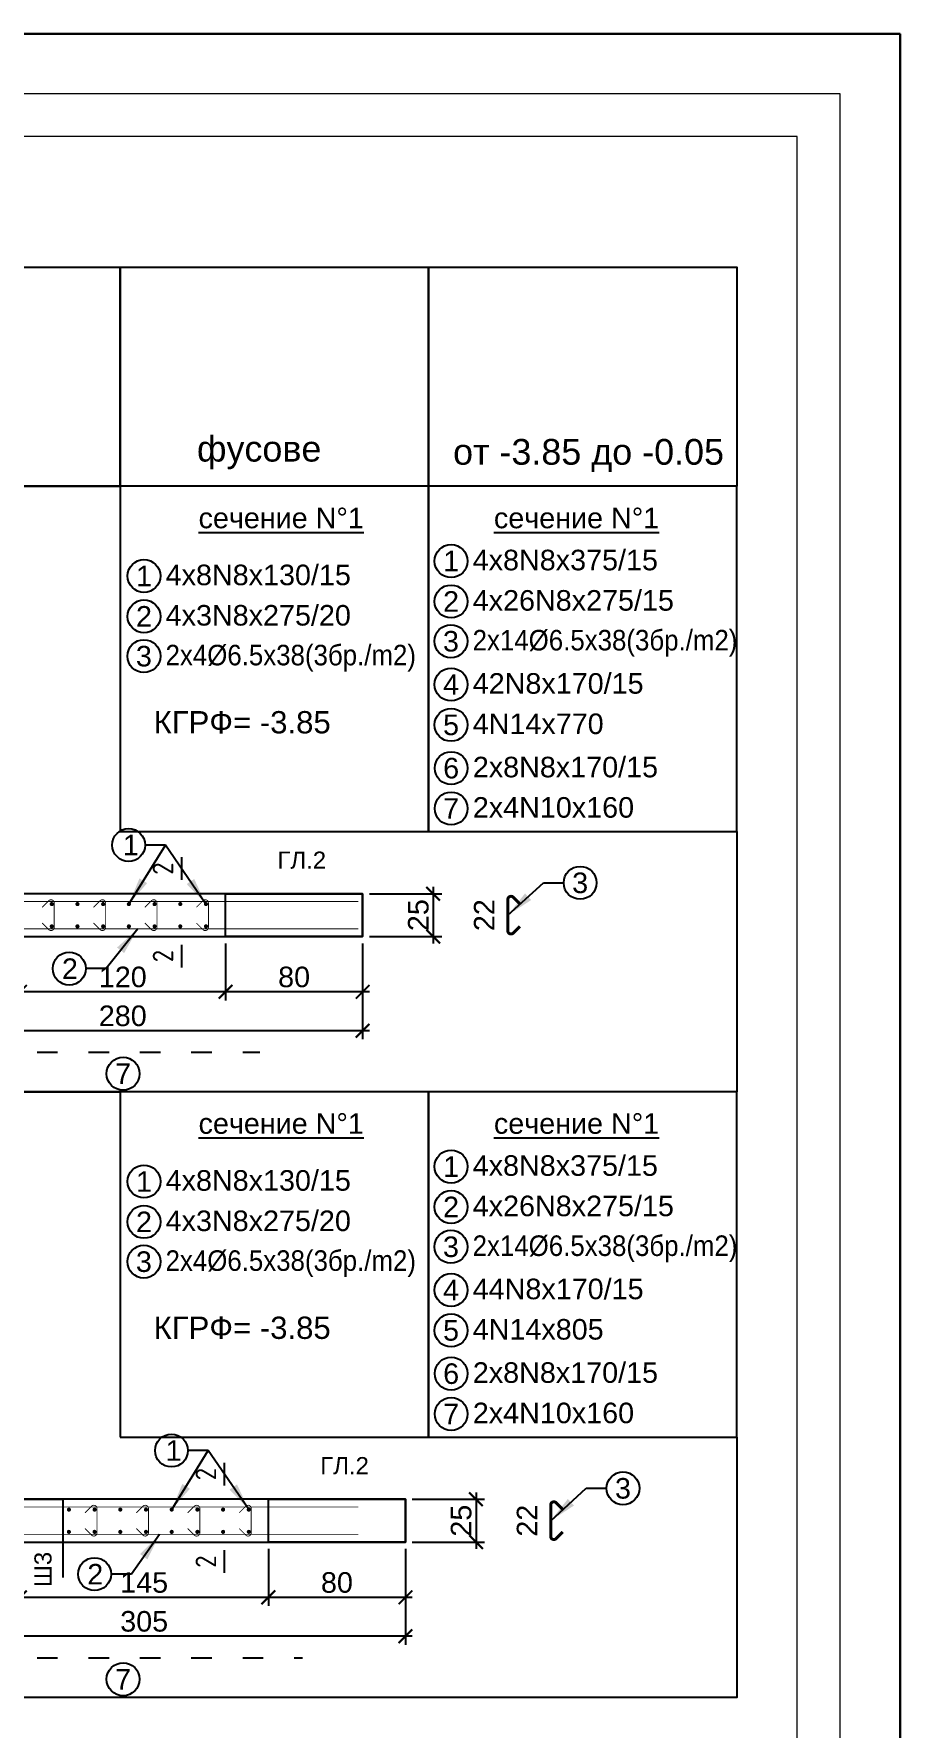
# Model space of a CAD drawing. Header units: millimetres. Extents: x 879 to 91735, y -13728 to 454.
# Drawn here: x 13393 to 13899, y -11718 to -10728 of the extents above; entities that cross this region are included whole.
import ezdxf
from ezdxf.enums import TextEntityAlignment as Align

# ---------------------------------------------------------------- set-up
doc = ezdxf.new("R2010")
doc.units = ezdxf.units.MM
doc.linetypes.add('ACAD_ISO03W100', pattern=[30, 12, -18])
doc.layers.add('0_txt', color=7, linetype='Continuous', lineweight=18)
doc.layers.add('TABLICA', color=40, linetype='Continuous', lineweight=30)
for name, color, linetype in [('1K_SHA', 134, 'Continuous'), ('k_arm', 40, 'Continuous'), ('k_dim_arm', 54, 'Continuous'), ('k_nadpisi', 8, 'Continuous'), ('KTX', 1, 'Continuous'), ('KTXTXT', 4, 'Continuous')]:
    doc.layers.add(name, color=color, linetype=linetype)
doc.styles.add('ARIAL', font='ARIAL.TTF')
doc.styles.add('DIM', font='romans.shx', dxfattribs={"width": 0.85})
doc.styles.get("Standard").update_dxf_attribs({"font": 'TAHOMA.TTF'})
doc.dimstyles.new('k_', dxfattribs={"dimscale": 4, "dimtxt": 3, "dimasz": 2, "dimexe": 1.25, "dimexo": 1, "dimtad": 1, "dimdec": 1, "dimrnd": 0.5, "dimtxsty": 'Standard', "dimblk": 'ARCHTICK', "dimcen": 2.5, "dimdle": 1, "dimclrd": 8, "dimclre": 8, "dimclrt": 256, "dimadec": 1, "dimazin": 0, "dimtfac": 1, "dimtdec": 1, "dimtix": 1, "dimtmove": 0, "dimatfit": 3, "dimfxl": 0, "dimarcsym": 0})
doc.dimstyles.new('k_arm 1', dxfattribs={"dimscale": 5, "dimtxt": 2.4, "dimasz": 1.125, "dimexe": 1.25, "dimexo": 1.2, "dimgap": 1.6, "dimtad": 1, "dimdec": 0, "dimrnd": 0.5, "dimtxsty": 'Standard', "dimblk": 'ARCHTICK', "dimcen": 2.5, "dimse1": 1, "dimse2": 1, "dimsd1": 1, "dimsd2": 1, "dimclrd": 9, "dimclre": 8, "dimclrt": 256, "dimadec": 1, "dimazin": 0, "dimtfac": 1, "dimtdec": 0, "dimtix": 1, "dimtofl": 0, "dimtmove": 2, "dimatfit": 3, "dimfxl": 0, "dimarcsym": 0})
doc.dimstyles.new('k_zoni', dxfattribs={"dimscale": 4, "dimtxt": 2.5, "dimasz": 4, "dimexe": 0, "dimexo": 0, "dimtad": 1, "dimdec": 1, "dimrnd": 1, "dimtxsty": 'Standard', "dimcen": 2.5, "dimse1": 1, "dimse2": 1, "dimclrd": 256, "dimclre": 8, "dimclrt": 256, "dimadec": 1, "dimazin": 0, "dimtfac": 1, "dimtdec": 1, "dimtix": 1, "dimtmove": 0, "dimatfit": 3, "dimfxl": 0, "dimarcsym": 0})

# ---------------------------------------------------------------- blocks, each defined once
blk = doc.blocks.new('_ARCHTICK')
at = {"color": 0, "linetype": 'ByBlock', "const_width": 0.15}
blk.add_lwpolyline([(-0.5, -0.5), (0.5, 0.5)], dxfattribs=at)
blk = doc.blocks.new('*D1614')
at = {"layer": 'Defpoints', "color": 0}
for p in [(13505.08, -11255.4), (13585.08, -11255.4), (13505.08, -11287.68)]:
    blk.add_point(p, dxfattribs=at)
at = {"layer": 'k_nadpisi', "color": 8, "lineweight": -2}
for p, q in [((13505.08, -11259.4), (13505.08, -11292.68)), ((13585.08, -11259.4), (13585.08, -11292.68)), ((13589.08, -11287.68), (13501.08, -11287.68))]:
    blk.add_line(p, q, dxfattribs=at)
at = {"layer": 'k_nadpisi', "color": 8, "lineweight": -2, "xscale": 8, "yscale": 8, "zscale": 8, "rotation": 180}
blk.add_blockref('_ARCHTICK', (13505.08, -11287.68), dxfattribs=at)
at = {"layer": 'k_nadpisi', "color": 8, "lineweight": -2, "xscale": 8, "yscale": 8, "zscale": 8}
blk.add_blockref('_ARCHTICK', (13585.08, -11287.68), dxfattribs=at)
at = {"layer": 'k_nadpisi', "insert": (13545.08, -11279.05), "char_height": 12, "attachment_point": 5, "style": 'ARIAL'}
blk.add_mtext('80', dxfattribs=at)
blk = doc.blocks.new('*D1615')
at = {"layer": 'Defpoints', "color": 0}
for p in [(13385.08, -11255.4), (13505.08, -11255.4), (13385.08, -11287.68)]:
    blk.add_point(p, dxfattribs=at)
at = {"layer": 'k_nadpisi', "color": 8, "lineweight": -2}
for p, q in [((13385.08, -11259.4), (13385.08, -11292.68)), ((13505.08, -11259.4), (13505.08, -11292.68)), ((13509.08, -11287.68), (13381.08, -11287.68))]:
    blk.add_line(p, q, dxfattribs=at)
at = {"layer": 'k_nadpisi', "color": 8, "lineweight": -2, "xscale": 8, "yscale": 8, "zscale": 8, "rotation": 180}
blk.add_blockref('_ARCHTICK', (13385.08, -11287.68), dxfattribs=at)
at = {"layer": 'k_nadpisi', "color": 8, "lineweight": -2, "xscale": 8, "yscale": 8, "zscale": 8}
blk.add_blockref('_ARCHTICK', (13505.08, -11287.68), dxfattribs=at)
at = {"layer": 'k_nadpisi', "insert": (13445.08, -11279.05), "char_height": 12, "attachment_point": 5, "style": 'ARIAL'}
blk.add_mtext('120', dxfattribs=at)
blk = doc.blocks.new('*D1617')
at = {"layer": 'Defpoints', "color": 0}
for p in [(13305.08, -11255.4), (13585.08, -11255.4), (13305.08, -11310.37)]:
    blk.add_point(p, dxfattribs=at)
at = {"layer": 'k_nadpisi', "color": 8, "lineweight": -2}
for p, q in [((13305.08, -11259.4), (13305.08, -11315.37)), ((13585.08, -11259.4), (13585.08, -11315.37)), ((13589.08, -11310.37), (13301.08, -11310.37))]:
    blk.add_line(p, q, dxfattribs=at)
at = {"layer": 'k_nadpisi', "color": 8, "lineweight": -2, "xscale": 8, "yscale": 8, "zscale": 8, "rotation": 180}
blk.add_blockref('_ARCHTICK', (13305.08, -11310.37), dxfattribs=at)
at = {"layer": 'k_nadpisi', "color": 8, "lineweight": -2, "xscale": 8, "yscale": 8, "zscale": 8}
blk.add_blockref('_ARCHTICK', (13585.08, -11310.37), dxfattribs=at)
at = {"layer": 'k_nadpisi', "insert": (13445.08, -11301.75), "char_height": 12, "attachment_point": 5, "style": 'ARIAL'}
blk.add_mtext('280', dxfattribs=at)
blk = doc.blocks.new('*D1618')
at = {"layer": 'Defpoints', "color": 0}
for p in [(13585.08, -11230.4), (13585.08, -11255.4), (13626.25, -11255.4)]:
    blk.add_point(p, dxfattribs=at)
at = {"layer": 'k_nadpisi', "color": 8, "lineweight": -2}
for p, q in [((13589.08, -11230.4), (13631.25, -11230.4)), ((13626.25, -11226.4), (13626.25, -11259.4)), ((13589.08, -11255.4), (13631.25, -11255.4))]:
    blk.add_line(p, q, dxfattribs=at)
at = {"layer": 'k_nadpisi', "color": 8, "lineweight": -2, "xscale": 8, "yscale": 8, "zscale": 8}
for p, rotation in [((13626.25, -11230.4), 90), ((13626.25, -11255.4), 270)]:
    blk.add_blockref('_ARCHTICK', p, dxfattribs=dict(at, rotation=rotation))
at = {"layer": 'k_nadpisi', "insert": (13617.62, -11242.9), "char_height": 12, "attachment_point": 5, "rotation": 90, "style": 'ARIAL'}
blk.add_mtext('25', dxfattribs=at)
blk = doc.blocks.new('*D1587')
at = {"layer": 'Defpoints', "color": 0}
for p in [(13671.7, -11231.9), (13670.07, -11253.9), (13671.7, -11253.9)]:
    blk.add_point(p, dxfattribs=at)
at = {"layer": 'k_nadpisi', "insert": (13656.04, -11242.9), "char_height": 12, "attachment_point": 5, "rotation": 90, "style": 'ARIAL'}
blk.add_mtext('22', dxfattribs=at)
blk = doc.blocks.new('*D1641')
at = {"layer": 'Defpoints', "color": 0}
for p in [(13530.08, -11608.9), (13610.08, -11608.9), (13530.08, -11641.17)]:
    blk.add_point(p, dxfattribs=at)
at = {"layer": 'k_nadpisi', "color": 8, "lineweight": -2}
for p, q in [((13530.08, -11612.9), (13530.08, -11646.17)), ((13610.08, -11612.9), (13610.08, -11646.17)), ((13614.08, -11641.17), (13526.08, -11641.17))]:
    blk.add_line(p, q, dxfattribs=at)
at = {"layer": 'k_nadpisi', "color": 8, "lineweight": -2, "xscale": 8, "yscale": 8, "zscale": 8, "rotation": 180}
blk.add_blockref('_ARCHTICK', (13530.08, -11641.17), dxfattribs=at)
at = {"layer": 'k_nadpisi', "color": 8, "lineweight": -2, "xscale": 8, "yscale": 8, "zscale": 8}
blk.add_blockref('_ARCHTICK', (13610.08, -11641.17), dxfattribs=at)
at = {"layer": 'k_nadpisi', "insert": (13570.08, -11632.55), "char_height": 12, "attachment_point": 5, "style": 'ARIAL'}
blk.add_mtext('80', dxfattribs=at)
blk = doc.blocks.new('*D1642')
at = {"layer": 'Defpoints', "color": 0}
for p in [(13385.08, -11608.9), (13530.08, -11608.9), (13385.08, -11641.17)]:
    blk.add_point(p, dxfattribs=at)
at = {"layer": 'k_nadpisi', "color": 8, "lineweight": -2}
for p, q in [((13385.08, -11612.9), (13385.08, -11646.17)), ((13530.08, -11612.9), (13530.08, -11646.17)), ((13534.08, -11641.17), (13381.08, -11641.17))]:
    blk.add_line(p, q, dxfattribs=at)
at = {"layer": 'k_nadpisi', "color": 8, "lineweight": -2, "xscale": 8, "yscale": 8, "zscale": 8, "rotation": 180}
blk.add_blockref('_ARCHTICK', (13385.08, -11641.17), dxfattribs=at)
at = {"layer": 'k_nadpisi', "color": 8, "lineweight": -2, "xscale": 8, "yscale": 8, "zscale": 8}
blk.add_blockref('_ARCHTICK', (13530.08, -11641.17), dxfattribs=at)
at = {"layer": 'k_nadpisi', "insert": (13457.58, -11632.55), "char_height": 12, "attachment_point": 5, "style": 'ARIAL'}
blk.add_mtext('145', dxfattribs=at)
blk = doc.blocks.new('*D1644')
at = {"layer": 'Defpoints', "color": 0}
for p in [(13305.08, -11608.9), (13610.08, -11608.9), (13305.08, -11663.87)]:
    blk.add_point(p, dxfattribs=at)
at = {"layer": 'k_nadpisi', "color": 8, "lineweight": -2}
for p, q in [((13305.08, -11612.9), (13305.08, -11668.87)), ((13610.08, -11612.9), (13610.08, -11668.87)), ((13614.08, -11663.87), (13301.08, -11663.87))]:
    blk.add_line(p, q, dxfattribs=at)
at = {"layer": 'k_nadpisi', "color": 8, "lineweight": -2, "xscale": 8, "yscale": 8, "zscale": 8, "rotation": 180}
blk.add_blockref('_ARCHTICK', (13305.08, -11663.87), dxfattribs=at)
at = {"layer": 'k_nadpisi', "color": 8, "lineweight": -2, "xscale": 8, "yscale": 8, "zscale": 8}
blk.add_blockref('_ARCHTICK', (13610.08, -11663.87), dxfattribs=at)
at = {"layer": 'k_nadpisi', "insert": (13457.58, -11655.24), "char_height": 12, "attachment_point": 5, "style": 'ARIAL'}
blk.add_mtext('305', dxfattribs=at)
blk = doc.blocks.new('*D1645')
at = {"layer": 'Defpoints', "color": 0}
for p in [(13610.08, -11583.9), (13610.08, -11608.9), (13651.25, -11608.9)]:
    blk.add_point(p, dxfattribs=at)
at = {"layer": 'k_nadpisi', "color": 8, "lineweight": -2}
for p, q in [((13651.25, -11579.9), (13651.25, -11612.9)), ((13614.08, -11583.9), (13656.25, -11583.9)), ((13614.08, -11608.9), (13656.25, -11608.9))]:
    blk.add_line(p, q, dxfattribs=at)
at = {"layer": 'k_nadpisi', "color": 8, "lineweight": -2, "xscale": 8, "yscale": 8, "zscale": 8}
for p, rotation in [((13651.25, -11583.9), 90), ((13651.25, -11608.9), 270)]:
    blk.add_blockref('_ARCHTICK', p, dxfattribs=dict(at, rotation=rotation))
at = {"layer": 'k_nadpisi', "insert": (13642.62, -11596.4), "char_height": 12, "attachment_point": 5, "rotation": 90, "style": 'ARIAL'}
blk.add_mtext('25', dxfattribs=at)
blk = doc.blocks.new('*D1647')
at = {"layer": 'Defpoints', "color": 0}
for p in [(13696.7, -11585.4), (13695.07, -11607.4), (13696.7, -11607.4)]:
    blk.add_point(p, dxfattribs=at)
at = {"layer": 'k_nadpisi', "insert": (13681.04, -11596.4), "char_height": 12, "attachment_point": 5, "rotation": 90, "style": 'ARIAL'}
blk.add_mtext('22', dxfattribs=at)

msp = doc.modelspace()

# ---------------------------------------------------------------- linework, layer by layer
at = {"layer": '0_txt'}
msp.add_lwpolyline([(7612.993, -13693.429), (13863.775, -13693.429), (13863.775, -10763.429), (7612.993, -10763.429), (7612.993, -13693.429)], dxfattribs=at)
msp.add_lwpolyline([(7637.993, -13668.429), (13838.775, -13668.429), (13838.775, -10788.429), (7637.993, -10788.429)], close=True, dxfattribs=at)
at = {"layer": '1K_SHA'}
for points in [[(13585.079, -11230.404), (13305.079, -11230.404), (13305.079, -11255.404), (13585.079, -11255.404), (13585.079, -11230.404)], [(13610.079, -11583.897), (13305.079, -11583.897), (13305.079, -11608.897), (13610.079, -11608.897), (13610.079, -11583.897)], [(13385.079, -11629.536), (13385.079, -11583.897), (13410.079, -11583.897), (13410.079, -11629.536)]]:
    msp.add_lwpolyline(points, dxfattribs=at)
for points in [[(13585.079, -11255.404), (13505.079, -11255.404), (13505.079, -11230.404), (13585.079, -11230.404)], [(13610.079, -11608.897), (13530.079, -11608.897), (13530.079, -11583.897), (13610.079, -11583.897)]]:
    msp.add_lwpolyline(points, close=True, dxfattribs=at)
at = {"layer": 'k_arm', "color": 2, "const_width": 0.5}
for points in [[(13582.579, -11234.903), (13307.579, -11234.908)], [(13582.579, -11250.904), (13307.579, -11250.899)], [(13582.579, -11588.397), (13307.579, -11588.401)], [(13582.579, -11604.397), (13307.579, -11604.393)]]:
    msp.add_lwpolyline(points, dxfattribs=at)
for points in [[(13398.019, -11247.496), (13401.878, -11251.355, 0.6681786), (13405.079, -11250.029), (13405.079, -11235.779, 0.6681786), (13401.878, -11234.453), (13398.019, -11238.312)], [(13428.019, -11247.496), (13431.878, -11251.355, 0.6681786), (13435.079, -11250.029), (13435.079, -11235.779, 0.6681786), (13431.878, -11234.453), (13428.019, -11238.312)], [(13458.019, -11247.496), (13461.878, -11251.355, 0.6681786), (13465.079, -11250.029), (13465.079, -11235.779, 0.6681786), (13461.878, -11234.453), (13458.019, -11238.312)], [(13488.019, -11247.496), (13491.878, -11251.355, 0.6681786), (13495.079, -11250.029), (13495.079, -11235.779, 0.6681786), (13491.878, -11234.453), (13488.019, -11238.312)], [(13423.019, -11600.989), (13426.878, -11604.848, 0.6681786), (13430.079, -11603.522), (13430.079, -11589.272, 0.6681786), (13426.878, -11587.946), (13423.019, -11591.805)], [(13453.019, -11600.989), (13456.878, -11604.848, 0.6681786), (13460.079, -11603.522), (13460.079, -11589.272, 0.6681786), (13456.878, -11587.946), (13453.019, -11591.805)], [(13483.019, -11600.989), (13486.878, -11604.848, 0.6681786), (13490.079, -11603.522), (13490.079, -11589.272, 0.6681786), (13486.878, -11587.946), (13483.019, -11591.805)], [(13513.019, -11600.989), (13516.878, -11604.848, 0.6681786), (13520.079, -11603.522), (13520.079, -11589.272, 0.6681786), (13516.878, -11587.946), (13513.019, -11591.805)]]:
    msp.add_lwpolyline(points, format="xyb", dxfattribs=at)
at = {"layer": 'k_arm', "const_width": 1.2, "flags": 128}
for points in [[(13404.247, -11236.442, -1), (13403.047, -11236.442, -1)], [(13419.247, -11236.442, -1), (13418.047, -11236.442, -1)], [(13434.247, -11236.442, -1), (13433.047, -11236.442, -1)], [(13449.247, -11236.442, -1), (13448.047, -11236.442, -1)], [(13464.247, -11236.442, -1), (13463.047, -11236.442, -1)], [(13479.247, -11236.442, -1), (13478.047, -11236.442, -1)], [(13494.247, -11236.442, -1), (13493.047, -11236.442, -1)], [(13404.247, -11249.442, 1), (13403.047, -11249.442, 1)], [(13419.247, -11249.442, 1), (13418.047, -11249.442, 1)], [(13434.247, -11249.442, 1), (13433.047, -11249.442, 1)], [(13449.247, -11249.442, 1), (13448.047, -11249.442, 1)], [(13464.247, -11249.442, 1), (13463.047, -11249.442, 1)], [(13479.247, -11249.442, 1), (13478.047, -11249.442, 1)], [(13494.247, -11249.442, 1), (13493.047, -11249.442, 1)], [(13414.247, -11589.935, -1), (13413.047, -11589.935, -1)], [(13429.247, -11589.935, -1), (13428.047, -11589.935, -1)], [(13444.247, -11589.935, -1), (13443.047, -11589.935, -1)], [(13459.247, -11589.935, -1), (13458.047, -11589.935, -1)], [(13474.247, -11589.935, -1), (13473.047, -11589.935, -1)], [(13489.247, -11589.935, -1), (13488.047, -11589.935, -1)], [(13504.247, -11589.935, -1), (13503.047, -11589.935, -1)], [(13519.247, -11589.935, -1), (13518.047, -11589.935, -1)], [(13414.247, -11602.935, 1), (13413.047, -11602.935, 1)], [(13429.247, -11602.935, 1), (13428.047, -11602.935, 1)], [(13444.247, -11602.935, 1), (13443.047, -11602.935, 1)], [(13459.247, -11602.935, 1), (13458.047, -11602.935, 1)], [(13474.247, -11602.935, 1), (13473.047, -11602.935, 1)], [(13489.247, -11602.935, 1), (13488.047, -11602.935, 1)], [(13504.247, -11602.935, 1), (13503.047, -11602.935, 1)], [(13519.247, -11602.935, 1), (13518.047, -11602.935, 1)]]:
    msp.add_lwpolyline(points, format="xyb", close=True, dxfattribs=at)
at = {"layer": 'k_arm', "color": 2, "linetype": 'ACAD_ISO03W100'}
for points in [[(13365.079, -11322.896), (13525.079, -11322.896)], [(13365.079, -11676.389), (13550.079, -11676.389)]]:
    msp.add_lwpolyline(points, dxfattribs=at)
at = {"layer": 'k_dim_arm', "const_width": 1.75, "flags": 128}
for points in [[(13676.888, -11249.496), (13673.029, -11253.355, -0.6681786), (13669.828, -11252.029), (13669.828, -11233.779, -0.6681786), (13673.029, -11232.453), (13676.888, -11236.312)], [(13701.888, -11602.989), (13698.029, -11606.848, -0.6681786), (13694.828, -11605.522), (13694.828, -11587.272, -0.6681786), (13698.029, -11585.946), (13701.888, -11589.805)]]:
    msp.add_lwpolyline(points, format="xyb", dxfattribs=at)
at = {"layer": 'k_dim_arm'}
for centre in [(13636.691, -11036.209), (13457.474, -11044.906), (13636.691, -11059.773), (13457.474, -11068.47), (13636.629, -11083), (13457.412, -11091.697), (13636.691, -11108.251), (13636.691, -11131.815), (13636.754, -11157.066), (13636.754, -11180.63), (13448.509, -11201.968), (13712.034, -11224.025), (13413.859, -11274.117), (13445.28, -11335.471), (13636.691, -11389.703), (13457.474, -11398.399), (13636.691, -11413.266), (13457.474, -11421.963), (13636.629, -11436.493), (13457.412, -11445.19), (13636.691, -11461.744), (13636.691, -11485.308), (13636.754, -11510.559), (13636.754, -11534.123), (13473.509, -11555.461), (13737.034, -11577.518), (13428.639, -11627.61), (13445.28, -11688.964)]:
    msp.add_circle(centre, 9.6, dxfattribs=at)
at = {"layer": 'k_nadpisi'}
for points in [[(12824.193, -10864.677), (13443.578, -10864.677), (13443.578, -10992.563), (12824.193, -10992.563)], [(13623.578, -10992.563), (13443.578, -10992.563), (13443.578, -10864.677), (13623.578, -10864.677)], [(13803.578, -10992.563), (13623.578, -10992.563), (13623.578, -10864.677), (13803.578, -10864.677)], [(13443.578, -11194.073), (13623.578, -11194.073), (13623.578, -10992.563), (13443.578, -10992.563)], [(13623.578, -11194.073), (13803.578, -11194.073), (13803.578, -10992.563), (13623.578, -10992.563)], [(13443.578, -11547.566), (13623.578, -11547.566), (13623.578, -11346.057), (13443.578, -11346.057)], [(13623.578, -11547.566), (13803.578, -11547.566), (13803.578, -11346.057), (13623.578, -11346.057)]]:
    msp.add_lwpolyline(points, close=True, dxfattribs=at)
for points in [[(13443.578, -11346.057), (13443.578, -11346.057), (12824.193, -11346.057), (12824.193, -10992.563), (13443.578, -10992.563), (13443.578, -11194.073)], [(13443.578, -11194.073), (13803.578, -11194.073), (13803.578, -11346.057), (13443.578, -11346.057)], [(13443.578, -11699.55), (13443.578, -11699.55), (12824.193, -11699.55), (12824.193, -11346.057), (13443.578, -11346.057), (13443.578, -11547.566)], [(13443.578, -11547.566), (13803.578, -11547.566), (13803.578, -11699.55), (13443.578, -11699.55)]]:
    msp.add_lwpolyline(points, dxfattribs=at)
at = {"layer": 'KTX'}
for p, q in [((13479.548, -11222.295), (13479.548, -11209.095)), ((13479.548, -11273.368), (13479.548, -11260.168)), ((13504.548, -11575.788), (13504.548, -11562.588)), ((13504.548, -11626.861), (13504.548, -11613.661))]:
    msp.add_line(p, q, dxfattribs=at)
at = {"layer": 'TABLICA'}
msp.add_lwpolyline([(7527.993, -13728.429), (13898.775, -13728.429), (13898.775, -10728.429), (7527.993, -10728.429)], close=True, dxfattribs=at)

# ---------------------------------------------------------------- texts
at = {"layer": 'k_dim_arm', "style": 'ARIAL'}
for s, p in [('4x8N8x130/15', (13470.119, -11050.282)), ('4x8N8x375/15', (13649.336, -11041.585)), ('4x26N8x275/15', (13649.336, -11065.149)), ('4x3N8x275/20', (13470.119, -11073.846)), ('42N8x170/15', (13649.336, -11113.627)), ('4N14x770', (13649.336, -11137.191)), ('2x8N8x170/15', (13649.398, -11162.442)), ('2x4N10x160', (13649.398, -11186.005)), ('4x8N8x375/15', (13649.336, -11395.078)), ('4x8N8x130/15', (13470.119, -11403.775)), ('4x26N8x275/15', (13649.336, -11418.642)), ('4x3N8x275/20', (13470.119, -11427.339)), ('44N8x170/15', (13649.336, -11467.12)), ('4N14x805', (13649.336, -11490.684)), ('2x8N8x170/15', (13649.398, -11515.935)), ('2x4N10x160', (13649.398, -11539.499))]:
    msp.add_text(s, height=12, dxfattribs=at).set_placement(p)
for s, p in [('1', (13636.691, -11036.209)), ('1', (13457.474, -11044.906)), ('2', (13636.691, -11059.773)), ('2', (13457.474, -11068.47)), ('3', (13636.629, -11083)), ('3', (13457.412, -11091.697)), ('4', (13636.691, -11108.251)), ('5', (13636.691, -11131.815)), ('6', (13636.754, -11157.066)), ('7', (13636.754, -11180.63)), ('1', (13449.762, -11201.968)), ('3', (13712.034, -11224.025)), ('2', (13414.252, -11274.166)), ('7', (13445.28, -11335.471)), ('1', (13636.691, -11389.703)), ('1', (13457.474, -11398.399)), ('2', (13636.691, -11413.266)), ('2', (13457.474, -11421.963)), ('3', (13636.629, -11436.493)), ('3', (13457.412, -11445.19)), ('4', (13636.691, -11461.744)), ('5', (13636.691, -11485.308)), ('6', (13636.754, -11510.559)), ('7', (13636.754, -11534.123)), ('1', (13474.762, -11555.461)), ('3', (13737.034, -11577.518)), ('2', (13429.032, -11627.659)), ('7', (13445.28, -11688.964))]:
    msp.add_text(s, height=12, dxfattribs=at).set_placement(p, align=Align.MIDDLE_CENTER)
at = {"layer": 'k_dim_arm', "style": 'ARIAL', "width": 0.9}
for s, p in [('2x14%%C6.5x38(3бр./m2)', (13649.274, -11088.376)), ('2x4%%C6.5x38(3бр./m2)', (13470.056, -11097.073)), ('2x14%%C6.5x38(3бр./m2)', (13649.274, -11441.869)), ('2x4%%C6.5x38(3бр./m2)', (13470.056, -11450.566))]:
    msp.add_text(s, height=12, dxfattribs=at).set_placement(p)
at = {"layer": 'k_nadpisi', "lineweight": 0, "style": 'ARIAL'}
for s, height, p in [('фусове', 15, (13524.707, -10970.607)), ('КГРФ= -3.85', 13, (13514.774, -11130.29)), ('КГРФ= -3.85', 13, (13514.774, -11483.783))]:
    msp.add_text(s, height=height, dxfattribs=at).set_placement(p, align=Align.MIDDLE_CENTER)
at = {"layer": 'k_nadpisi', "style": 'ARIAL'}
msp.add_text(' от -3.85 до -0.05', height=15, dxfattribs=at).set_placement((13714.019, -10972.43), align=Align.MIDDLE_CENTER)
for s, height, p in [('%%uсечение N%%d1', 12, (13537.564, -11017.039)), ('%%uсечение N%%d1', 12, (13709.944, -11017.039)), ('ГЛ.2', 10, (13549.56, -11215.779)), ('%%uсечение N%%d1', 12, (13537.564, -11370.532)), ('%%uсечение N%%d1', 12, (13709.944, -11370.532)), ('ГЛ.2', 10, (13574.56, -11569.272))]:
    msp.add_text(s, height=height, dxfattribs=at).set_placement(p, align=Align.CENTER)
msp.add_text('Ш3', height=10, rotation=90, dxfattribs=at).set_placement((13403.499, -11624.869), align=Align.CENTER)
at = {"layer": 'KTXTXT', "style": 'DIM', "width": 0.85}
for p in [(13474.548, -11219.352), (13474.548, -11270.425), (13499.548, -11572.845), (13499.548, -11623.918)]:
    msp.add_text('2', height=12, rotation=90, dxfattribs=at).set_placement(p)

# ---------------------------------------------------------------- dimensions: what is measured, and where the dimension line sits
at = {"layer": 'k_nadpisi'}
for base, p1, p2, angle, dimstyle, override, picture, middle in [((13626.25, -11255.404), (13585.079, -11230.404), (13585.079, -11255.404), 90, 'k_', {"dimtxsty": 'ARIAL', "dimtmove": 1}, '*D1618', (13617.623, -11242.904)), ((13670.065, -11253.904), (13671.703, -11231.904), (13671.703, -11253.904), 90, 'k_arm 1', {"dimtxsty": 'ARIAL'}, '*D1587', (13656.041, -11242.904)), ((13305.079, -11310.375), (13585.079, -11255.404), (13305.079, -11255.404), 180, 'k_', {"dimtxsty": 'ARIAL', "dimtmove": 1}, '*D1617', (13445.079, -11301.748)), ((13385.079, -11287.681), (13505.079, -11255.404), (13385.079, -11255.404), 180, 'k_', {"dimtxsty": 'ARIAL', "dimtmove": 1}, '*D1615', (13445.079, -11279.054)), ((13505.079, -11287.681), (13585.079, -11255.404), (13505.079, -11255.404), 180, 'k_', {"dimtxsty": 'ARIAL', "dimtmove": 1}, '*D1614', (13545.079, -11279.054)), ((13651.25, -11608.897), (13610.079, -11583.897), (13610.079, -11608.897), 90, 'k_', {"dimtxsty": 'ARIAL', "dimtmove": 1}, '*D1645', (13642.623, -11596.397)), ((13695.065, -11607.397), (13696.703, -11585.397), (13696.703, -11607.397), 90, 'k_arm 1', {"dimtxsty": 'ARIAL'}, '*D1647', (13681.041, -11596.397)), ((13305.079, -11663.868), (13610.079, -11608.897), (13305.079, -11608.897), 180, 'k_', {"dimtxsty": 'ARIAL', "dimtmove": 1}, '*D1644', (13457.579, -11655.237)), ((13385.079, -11641.174), (13530.079, -11608.897), (13385.079, -11608.897), 180, 'k_', {"dimtxsty": 'ARIAL', "dimtmove": 1}, '*D1642', (13457.579, -11632.547)), ((13530.079, -11641.174), (13610.079, -11608.897), (13530.079, -11608.897), 180, 'k_', {"dimtxsty": 'ARIAL', "dimtmove": 1}, '*D1641', (13570.079, -11632.547))]:
    dim = msp.add_linear_dim(base=base, p1=p1, p2=p2, angle=angle, dimstyle=dimstyle, override=override, dxfattribs=at)
    dim.commit()
    dim.dimension.update_dxf_attribs({"geometry": picture, "text_midpoint": middle})

# ---------------------------------------------------------------- leaders
at = {"layer": 'k_dim_arm'}
for points in [[(13448.647, -11236.442), (13469.978, -11201.968), (13458.109, -11201.968)], [(13493.647, -11236.442), (13469.978, -11201.968), (13458.109, -11201.968)], [(13669.828, -11242.904), (13690.565, -11224.025), (13702.434, -11224.025)], [(13453.783, -11250.902), (13435.328, -11274.117), (13423.459, -11274.117)], [(13473.647, -11589.935), (13494.978, -11555.461), (13483.109, -11555.461)], [(13518.647, -11589.935), (13494.978, -11555.461), (13483.109, -11555.461)], [(13694.828, -11596.397), (13715.565, -11577.518), (13727.434, -11577.518)], [(13466.611, -11604.395), (13450.107, -11627.61), (13438.239, -11627.61)]]:
    msp.add_leader(points, dimstyle='k_zoni', override={"dimtad": 0, "dimtxsty": 'ARIAL'}, dxfattribs=at)

doc.saveas('drawing.dxf')
